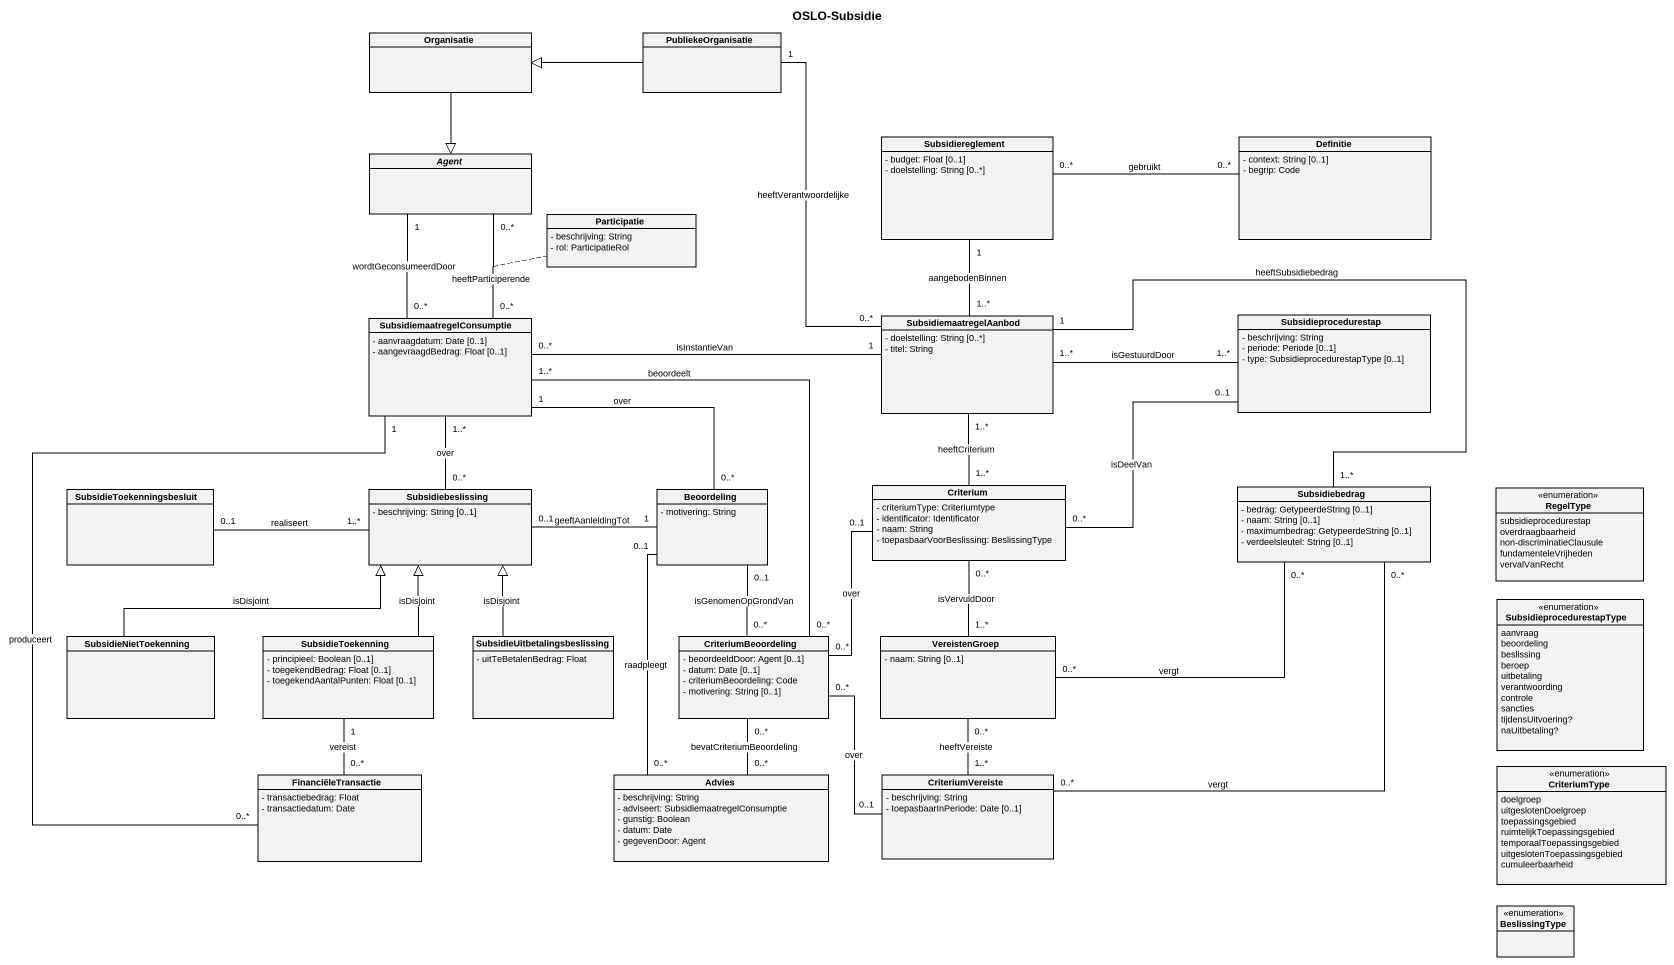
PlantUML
@startuml
title OSLO-Subsidie
hide circle
hide empty members
skinparam classAttributeIconSize 0
class Organisatie
class PubliekeOrganisatie
abstract class "Agent" as Agent_
class Subsidiereglement {
  - budget: Float [0..1]
  - doelstelling: String [0..*]
}
class Definitie {
  - context: String [0..1]
  - begrip: Code
}
class Participatie {
  - beschrijving: String
  - rol: ParticipatieRol
}
class SubsidiemaatregelConsumptie {
  - aanvraagdatum: Date [0..1]
  - aangevraagdBedrag: Float [0..1]
}
class SubsidiemaatregelAanbod {
  - doelstelling: String [0..*]
  - titel: String
}
class Subsidieprocedurestap {
  - beschrijving: String
  - periode: Periode [0..1]
  - type: SubsidieprocedurestapType [0..1]
}
class SubsidieToekenningsbesluit
class Subsidiebeslissing {
  - beschrijving: String [0..1]
}
class Beoordeling {
  - motivering: String
}
class Criterium {
  - criteriumType: Criteriumtype
  - identificator: Identificator
  - naam: String
  - toepasbaarVoorBeslissing: BeslissingType
}
class Subsidiebedrag {
  - bedrag: GetypeerdeString [0..1]
  - naam: String [0..1]
  - maximumbedrag: GetypeerdeString [0..1]
  - verdeelsleutel: String [0..1]
}
enum RegelType {
  subsidieprocedurestap
  overdraagbaarheid
  non-discriminatieClausule
  fundamenteleVrijheden
  vervalVanRecht
}
enum SubsidieprocedurestapType {
  aanvraag
  beoordeling
  beslissing
  beroep
  uitbetaling
  verantwoording
  controle
  sancties
  tijdensUitvoering?
  naUitbetaling?
}
class SubsidieNietToekenning
class SubsidieToekenning {
  - principieel: Boolean [0..1]
  - toegekendBedrag: Float [0..1]
  - toegekendAantalPunten: Float [0..1]
}
class "SubsidieUitbetalingsbeslissing" as SubsidieUitbetalingsbeslissi {
  - uitTeBetalenBedrag: Float
}
class CriteriumBeoordeling {
  - beoordeeldDoor: Agent [0..1]
  - datum: Date [0..1]
  - criteriumBeoordeling: Code
  - motivering: String [0..1]
}
class VereistenGroep {
  - naam: String [0..1]
}
class FinanciëleTransactie {
  - transactiebedrag: Float
  - transactiedatum: Date
}
class Advies {
  - beschrijving: String
  - adviseert: SubsidiemaatregelConsumptie
  - gunstig: Boolean
  - datum: Date
  - gegevenDoor: Agent
}
class CriteriumVereiste {
  - beschrijving: String
  - toepasbaarInPeriode: Date [0..1]
}
enum CriteriumType {
  doelgroep
  uitgeslotenDoelgroep
  toepassingsgebied
  ruimtelijkToepassingsgebied
  temporaalToepassingsgebied
  uitgeslotenToepassingsgebied
  cumuleerbaarheid
}
enum BeslissingType
Organisatie --|> Agent_
PubliekeOrganisatie -left-|> Organisatie
Subsidiereglement "0..*" -right- "0..*" Definitie : gebruikt
SubsidiemaatregelConsumptie "0..*" -up- "1" Agent_ : wordtGeconsumeerdDoor
SubsidiemaatregelConsumptie "0..*" -up- "0..*" Agent_ : heeftParticiperende
(SubsidiemaatregelConsumptie, Agent_) .. Participatie
SubsidiemaatregelConsumptie "0..*" -right- "1" SubsidiemaatregelAanbod : isInstantieVan
SubsidiemaatregelConsumptie "1" -- "0..*" FinanciëleTransactie : produceert
SubsidiemaatregelAanbod "0..*" -up- "1" PubliekeOrganisatie : heeftVerantwoordelijke
SubsidiemaatregelAanbod "1..*" -up- "1" Subsidiereglement : aangebodenBinnen
SubsidiemaatregelAanbod "1..*" -right- "1..*" Subsidieprocedurestap : isGestuurdDoor
SubsidiemaatregelAanbod "1..*" -- "1..*" Criterium : heeftCriterium
SubsidiemaatregelAanbod "1" -right- "1..*" Subsidiebedrag : heeftSubsidiebedrag
SubsidieToekenningsbesluit "0..1" -right- "1..*" Subsidiebeslissing : realiseert
Subsidiebeslissing "0..*" -up- "1..*" SubsidiemaatregelConsumptie : over
Beoordeling "0..*" -up- "1" SubsidiemaatregelConsumptie : over
Beoordeling "1" -left- "0..1" Subsidiebeslissing : geeftAanleidingTot
Beoordeling "0..1" -- "0..*" CriteriumBeoordeling : isGenomenOpGrondVan
Beoordeling "0..1" -- "0..*" Advies : raadpleegt
Criterium "0..*" -right- "0..1" Subsidieprocedurestap : isDeelVan
Criterium "0..*" -- "1..*" VereistenGroep : isVervuldDoor
Subsidiebedrag "0..*" -left- "0..*" VereistenGroep : vergt
Subsidiebedrag "0..*" -- "0..*" CriteriumVereiste : vergt
SubsidieNietToekenning -right-|> Subsidiebeslissing : isDisjoint
SubsidieToekenning -up-|> Subsidiebeslissing : isDisjoint
SubsidieUitbetalingsbeslissi -up-|> Subsidiebeslissing : isDisjoint
CriteriumBeoordeling "0..*" -up- "1..*" SubsidiemaatregelConsumptie : beoordeelt
CriteriumBeoordeling "0..*" -up- "0..1" Criterium : over
CriteriumBeoordeling "0..*" -- "0..1" CriteriumVereiste : over
VereistenGroep "0..*" -- "1..*" CriteriumVereiste : heeftVereiste
FinanciëleTransactie "0..*" -up- "1" SubsidieToekenning : vereist
Advies "0..*" -up- "0..*" CriteriumBeoordeling : bevatCriteriumBeoordeling
@enduml
